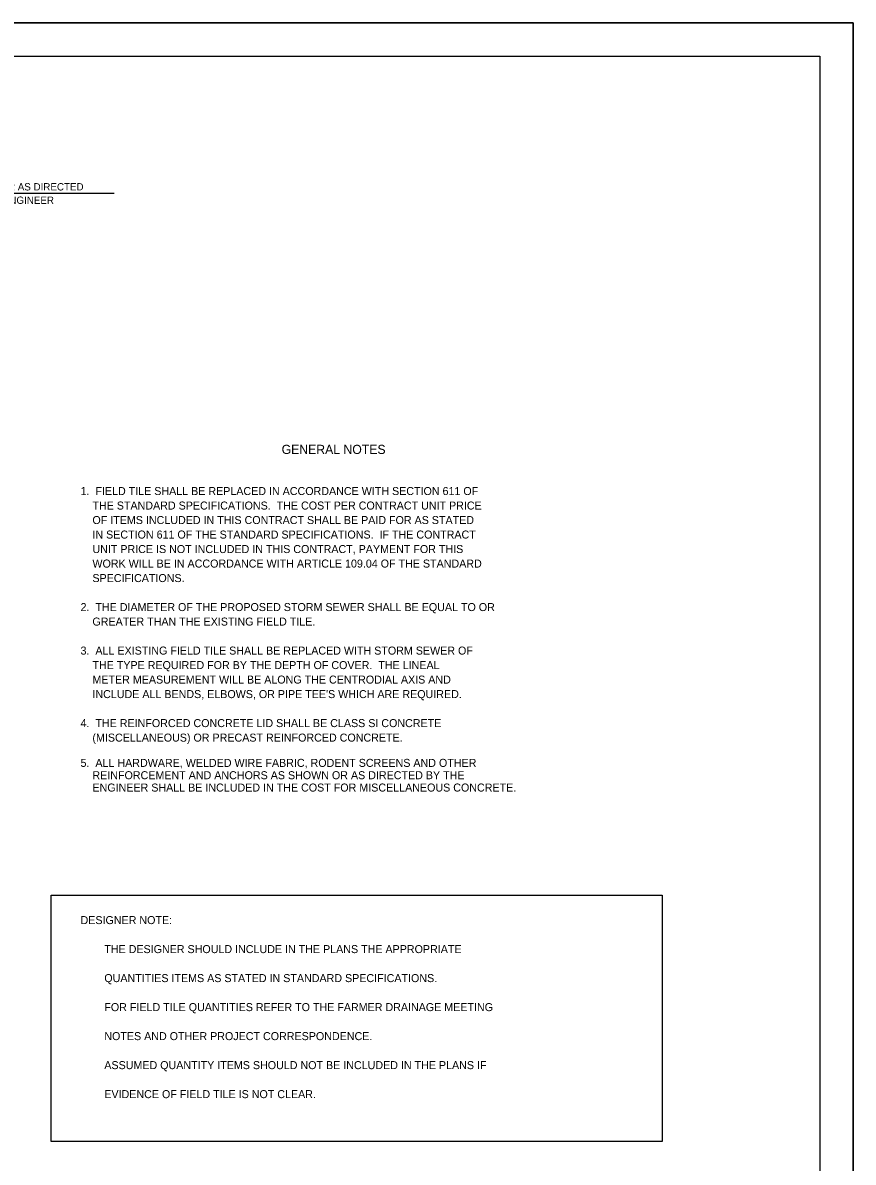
# Model space of a CAD drawing. Extents: x 81993 to 82736, y 61402 to 62018.
# Drawn here: x 82486.4 to 82735.6, y 61676.6 to 62018.3 of the extents above; entities that cross this region are included whole.
import ezdxf

# ---------------------------------------------------------------- set-up
doc = ezdxf.new("R2010")
doc.units = 0
for name, color, linetype in [('Design_EX_Roadway Dimensions', 7, 'Continuous'), ('Level 48', 7, 'Continuous'), ('Sheets_50 Reference Boundary', 7, 'Continuous'), ('Sheets_General Details', 7, 'Continuous'), ('Sheets_Printer Plotting Border', 7, 'Continuous')]:
    doc.layers.add(name, color=color, linetype=linetype)

msp = doc.modelspace()

# ---------------------------------------------------------------- linework, layer by layer
at = {"layer": 'Design_EX_Roadway Dimensions'}
msp.add_line((82459.21, 61967.16), (82513.81, 61967.16), dxfattribs=at)
at = {"layer": 'Level 48'}
msp.add_lwpolyline([(82055.58, 62018.3), (82735.58, 62018.3), (82735.58, 61578.3), (82055.58, 61578.3)], close=True, dxfattribs=at)
at = {"layer": 'Sheets_50 Reference Boundary'}
msp.add_lwpolyline([(82095.58, 62008.29), (82725.58, 62008.29), (82725.58, 61608.3), (82095.58, 61608.3)], close=True, dxfattribs=at)
at = {"layer": 'Sheets_General Details'}
for p, q in [((82735.58, 62018.3), (82055.58, 62018.3)), ((82735.58, 61578.3), (82735.58, 62018.3))]:
    msp.add_line(p, q, dxfattribs=at)
for points in [[(82095.58, 62008.3), (82725.58, 62008.3), (82725.58, 61588.3), (82095.58, 61588.3)], [(82495, 61756.69), (82678.28, 61756.69), (82678.28, 61682.73), (82495, 61682.73)]]:
    msp.add_lwpolyline(points, close=True, dxfattribs=at)
at = {"layer": 'Sheets_Printer Plotting Border'}
msp.add_lwpolyline([(82055.58, 61578.3), (82735.58, 61578.3), (82735.58, 62018.3), (82055.58, 62018.3)], close=True, dxfattribs=at)

# ---------------------------------------------------------------- texts
at = {"layer": 'Design_EX_Roadway Dimensions'}
for s, p in [("2' (600) OR AS DIRECTED", (82469.05, 61968.01)), ('BY THE ENGINEER', (82469.05, 61963.99))]:
    msp.add_text(s, height=2.1946, dxfattribs=at).set_placement(p)
at = {"layer": 'Sheets_General Details'}
for s, height, p in [('GENERAL NOTES', 2.7432, (82564.1, 61888.98)), ('1.  FIELD TILE SHALL BE REPLACED IN ACCORDANCE WITH SECTION 611 OF', 2.4, (82503.77, 61876.66)), ('    THE STANDARD SPECIFICATIONS.  THE COST PER CONTRACT UNIT PRICE', 2.4, (82503.77, 61872.31)), ('    OF ITEMS INCLUDED IN THIS CONTRACT SHALL BE PAID FOR AS STATED', 2.4, (82503.77, 61867.96)), ('    IN SECTION 611 OF THE STANDARD SPECIFICATIONS.  IF THE CONTRACT ', 2.4, (82503.77, 61863.61)), ('    UNIT PRICE IS NOT INCLUDED IN THIS CONTRACT, PAYMENT FOR THIS', 2.4, (82503.77, 61859.26)), ('    WORK WILL BE IN ACCORDANCE WITH ARTICLE 109.04 OF THE STANDARD', 2.4, (82503.77, 61854.91)), ('    SPECIFICATIONS.', 2.4, (82503.77, 61850.56)), ('2.  THE DIAMETER OF THE PROPOSED STORM SEWER SHALL BE EQUAL TO OR ', 2.4, (82503.77, 61841.86)), ('    GREATER THAN THE EXISTING FIELD TILE.', 2.4, (82503.77, 61837.51)), ('3.  ALL EXISTING FIELD TILE SHALL BE REPLACED WITH STORM SEWER OF', 2.4, (82503.77, 61828.81)), ('    THE TYPE REQUIRED FOR BY THE DEPTH OF COVER.  THE LINEAL', 2.4, (82503.77, 61824.46)), ('    METER MEASUREMENT WILL BE ALONG THE CENTRODIAL AXIS AND', 2.4, (82503.77, 61820.11)), ("    INCLUDE ALL BENDS, ELBOWS, OR PIPE TEE'S WHICH ARE REQUIRED.", 2.4, (82503.77, 61815.76)), ('4.  THE REINFORCED CONCRETE LID SHALL BE CLASS SI CONCRETE', 2.4, (82503.77, 61807.06)), ('    (MISCELLANEOUS) OR PRECAST REINFORCED CONCRETE.', 2.4, (82503.77, 61802.71)), ('5.  ALL HARDWARE, WELDED WIRE FABRIC, RODENT SCREENS AND OTHER', 2.4, (82503.77, 61795.13)), ('    REINFORCEMENT AND ANCHORS AS SHOWN OR AS DIRECTED BY THE', 2.4, (82503.77, 61791.43)), ('    ENGINEER SHALL BE INCLUDED IN THE COST FOR MISCELLANEOUS CONCRETE.', 2.4, (82503.77, 61787.73)), ('DESIGNER NOTE:', 2.4, (82503.77, 61747.98)), ('        THE DESIGNER SHOULD INCLUDE IN THE PLANS THE APPROPRIATE ', 2.4, (82503.77, 61739.28)), ('        QUANTITIES ITEMS AS STATED IN STANDARD SPECIFICATIONS.', 2.4, (82503.77, 61730.58)), ('        FOR FIELD TILE QUANTITIES REFER TO THE FARMER DRAINAGE MEETING ', 2.4, (82503.77, 61721.88)), ('        NOTES AND OTHER PROJECT CORRESPONDENCE.', 2.4, (82503.77, 61713.18)), ('        ASSUMED QUANTITY ITEMS SHOULD NOT BE INCLUDED IN THE PLANS IF', 2.4, (82503.77, 61704.48)), ('        EVIDENCE OF FIELD TILE IS NOT CLEAR. ', 2.4, (82503.77, 61695.78))]:
    msp.add_text(s, height=height, dxfattribs=at).set_placement(p)

doc.saveas('drawing.dxf')
